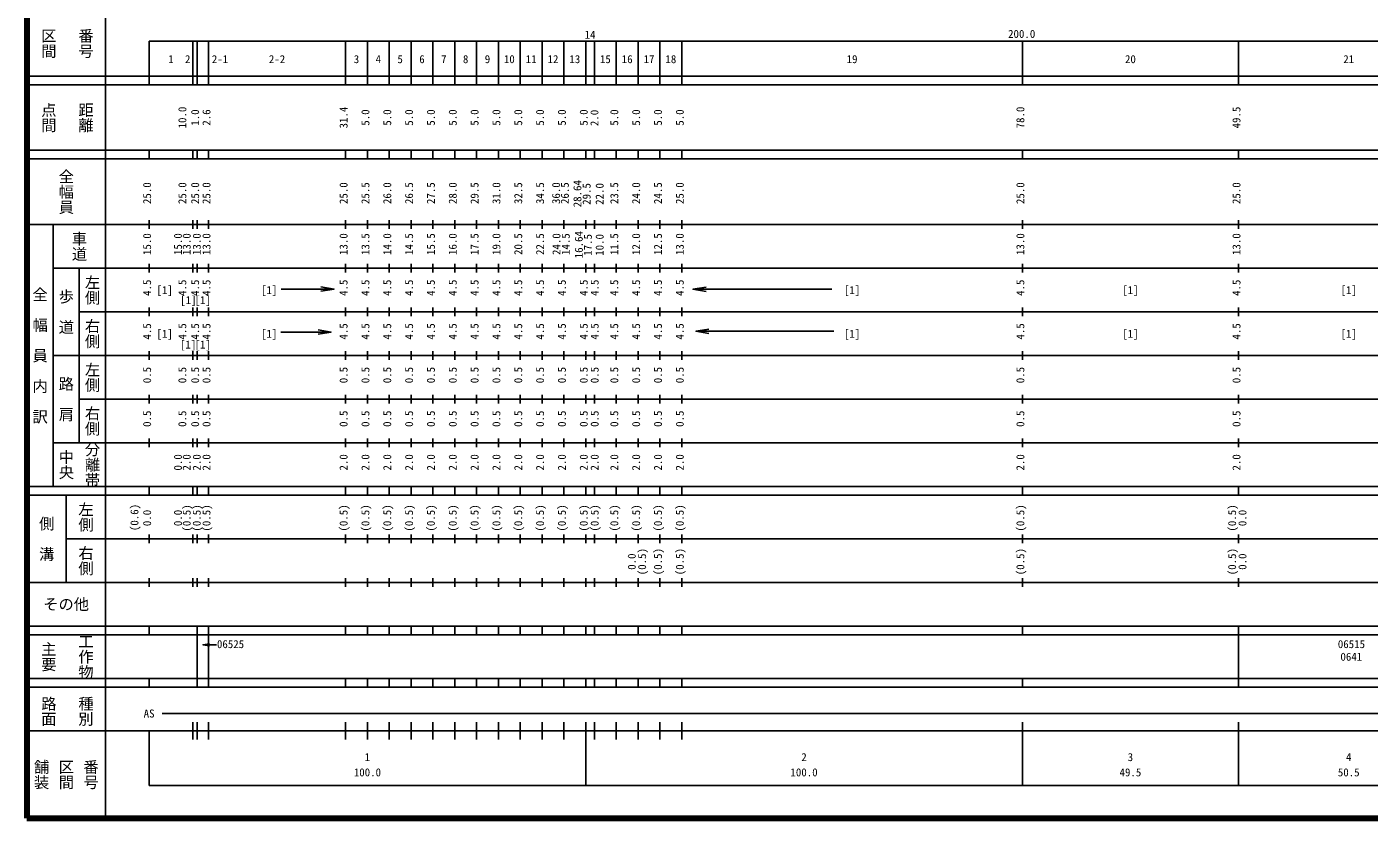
# Model space of a CAD drawing. Units: millimetres on the paper, enlarged 1000 times. Extents: x 40000 to 680000, y 20000 to 380000.
# Drawn here: x 40000 to 347427, y 20000 to 201274 of the extents above; entities that cross this region are included whole.
import ezdxf
from ezdxf.enums import TextEntityAlignment as Align

# ---------------------------------------------------------------- set-up
doc = ezdxf.new("R2010")
doc.units = ezdxf.units.MM
doc.header["$LTSCALE"] = 1000
doc.layers.add('M-TTL', color=2, linetype='Continuous', lineweight=140)
doc.layers.add('M-TTL-BAND', color=7, linetype='Continuous', lineweight=25)
doc.styles.add('@ＭＳ ゴシック', font='')
doc.styles.add('ＭＳ ゴシック', font='')
doc.styles.get('@ＭＳ ゴシック').set_extended_font_data('@MS Gothic')
doc.styles.get('ＭＳ ゴシック').set_extended_font_data('MS Gothic')

# ---------------------------------------------------------------- blocks, each defined once
blk = doc.blocks.new('open_arrow')
at = {"color": 0, "linetype": 'Continuous', "lineweight": -2}
blk.add_lwpolyline([(7.5, 1.25), (0, 0), (7.5, -1.25)], dxfattribs=at)

msp = doc.modelspace()

# ---------------------------------------------------------------- linework, layer by layer
at = {"layer": 'M-TTL'}
for p, q in [((40000, 380000), (40000, 20000)), ((40000, 20000), (680000, 20000))]:
    msp.add_line(p, q, dxfattribs=at)
at = {"layer": 'M-TTL-BAND'}
for p, q in [((58000, 370000), (58000, 20000)), ((68000, 198000), (579000, 198000)), ((68000, 198000), (68000, 188000)), ((78000, 188000), (78000, 198000)), ((79000, 188000), (79000, 198000)), ((81600, 188000), (81600, 198000)), ((113000, 188000), (113000, 198000)), ((118000, 188000), (118000, 198000)), ((123000, 188000), (123000, 198000)), ((128000, 188000), (128000, 198000)), ((133000, 188000), (133000, 198000)), ((138000, 188000), (138000, 198000)), ((143000, 188000), (143000, 198000)), ((148000, 188000), (148000, 198000)), ((153000, 188000), (153000, 198000)), ((158000, 188000), (158000, 198000)), ((163000, 188000), (163000, 198000)), ((168000, 188000), (168000, 198000)), ((170000, 188000), (170000, 198000)), ((175000, 188000), (175000, 198000)), ((180000, 188000), (180000, 198000)), ((185000, 188000), (185000, 198000)), ((190000, 188000), (190000, 198000)), ((268000, 188000), (268000, 198000)), ((317500, 188000), (317500, 198000)), ((40000, 190000), (579000, 190000)), ((40000, 188000), (579000, 188000)), ((40000, 173000), (579000, 173000)), ((68000, 171000), (68000, 173000)), ((78000, 171000), (78000, 173000)), ((79000, 171000), (79000, 173000)), ((81600, 171000), (81600, 173000)), ((113000, 171000), (113000, 173000)), ((118000, 171000), (118000, 173000)), ((123000, 171000), (123000, 173000)), ((128000, 171000), (128000, 173000)), ((133000, 171000), (133000, 173000)), ((138000, 171000), (138000, 173000)), ((143000, 171000), (143000, 173000)), ((148000, 171000), (148000, 173000)), ((153000, 171000), (153000, 173000)), ((158000, 171000), (158000, 173000)), ((163000, 171000), (163000, 173000)), ((168000, 171000), (168000, 173000)), ((170000, 171000), (170000, 173000)), ((175000, 171000), (175000, 173000)), ((180000, 171000), (180000, 173000)), ((185000, 171000), (185000, 173000)), ((190000, 171000), (190000, 173000)), ((268000, 171000), (268000, 173000)), ((317500, 171000), (317500, 173000)), ((40000, 171000), (579000, 171000)), ((68000, 155000), (68000, 157000)), ((78000, 155000), (78000, 157000)), ((79000, 155000), (79000, 157000)), ((81600, 155000), (81600, 157000)), ((113000, 155000), (113000, 157000)), ((118000, 155000), (118000, 157000)), ((123000, 155000), (123000, 157000)), ((128000, 155000), (128000, 157000)), ((133000, 155000), (133000, 157000)), ((138000, 155000), (138000, 157000)), ((143000, 155000), (143000, 157000)), ((148000, 155000), (148000, 157000)), ((153000, 155000), (153000, 157000)), ((158000, 155000), (158000, 157000)), ((163000, 155000), (163000, 157000)), ((168000, 155000), (168000, 157000)), ((170000, 155000), (170000, 157000)), ((175000, 155000), (175000, 157000)), ((180000, 155000), (180000, 157000)), ((185000, 155000), (185000, 157000)), ((190000, 155000), (190000, 157000)), ((268000, 155000), (268000, 157000)), ((317500, 155000), (317500, 157000)), ((40000, 156000), (579000, 156000)), ((46000, 96000), (46000, 156000)), ((46000, 146000), (579000, 146000)), ((52000, 146000), (52000, 106000)), ((68000, 145000), (68000, 147000)), ((78000, 145000), (78000, 147000)), ((79000, 145000), (79000, 147000)), ((81600, 145000), (81600, 147000)), ((113000, 145000), (113000, 147000)), ((118000, 145000), (118000, 147000)), ((123000, 145000), (123000, 147000)), ((128000, 145000), (128000, 147000)), ((133000, 145000), (133000, 147000)), ((138000, 145000), (138000, 147000)), ((143000, 145000), (143000, 147000)), ((148000, 145000), (148000, 147000)), ((153000, 145000), (153000, 147000)), ((158000, 145000), (158000, 147000)), ((163000, 145000), (163000, 147000)), ((168000, 145000), (168000, 147000)), ((170000, 145000), (170000, 147000)), ((175000, 145000), (175000, 147000)), ((180000, 145000), (180000, 147000)), ((185000, 145000), (185000, 147000)), ((190000, 145000), (190000, 147000)), ((268000, 145000), (268000, 147000)), ((317500, 145000), (317500, 147000)), ((110368, 141217), (98252, 141217)), ((192549, 141169), (224368, 141169)), ((52000, 136000), (579000, 136000)), ((68000, 135000), (68000, 137000)), ((78000, 135000), (78000, 137000)), ((79000, 135000), (79000, 137000)), ((81600, 135000), (81600, 137000)), ((113000, 135000), (113000, 137000)), ((118000, 135000), (118000, 137000)), ((123000, 135000), (123000, 137000)), ((128000, 135000), (128000, 137000)), ((133000, 135000), (133000, 137000)), ((138000, 135000), (138000, 137000)), ((143000, 135000), (143000, 137000)), ((148000, 135000), (148000, 137000)), ((153000, 135000), (153000, 137000)), ((158000, 135000), (158000, 137000)), ((163000, 135000), (163000, 137000)), ((168000, 135000), (168000, 137000)), ((170000, 135000), (170000, 137000)), ((175000, 135000), (175000, 137000)), ((180000, 135000), (180000, 137000)), ((185000, 135000), (185000, 137000)), ((190000, 135000), (190000, 137000)), ((268000, 135000), (268000, 137000)), ((317500, 135000), (317500, 137000)), ((109688, 131366), (98139, 131366)), ((193229, 131544), (224821, 131544)), ((68000, 125000), (68000, 127000)), ((78000, 125000), (78000, 127000)), ((79000, 125000), (79000, 127000)), ((81600, 125000), (81600, 127000)), ((113000, 125000), (113000, 127000)), ((118000, 125000), (118000, 127000)), ((123000, 125000), (123000, 127000)), ((128000, 125000), (128000, 127000)), ((133000, 125000), (133000, 127000)), ((138000, 125000), (138000, 127000)), ((143000, 125000), (143000, 127000)), ((148000, 125000), (148000, 127000)), ((153000, 125000), (153000, 127000)), ((158000, 125000), (158000, 127000)), ((163000, 125000), (163000, 127000)), ((168000, 125000), (168000, 127000)), ((170000, 125000), (170000, 127000)), ((175000, 125000), (175000, 127000)), ((180000, 125000), (180000, 127000)), ((185000, 125000), (185000, 127000)), ((190000, 125000), (190000, 127000)), ((268000, 125000), (268000, 127000)), ((317500, 125000), (317500, 127000)), ((46000, 126000), (579000, 126000)), ((68000, 115000), (68000, 117000)), ((78000, 115000), (78000, 117000)), ((79000, 115000), (79000, 117000)), ((81600, 115000), (81600, 117000)), ((113000, 115000), (113000, 117000)), ((118000, 115000), (118000, 117000)), ((123000, 115000), (123000, 117000)), ((128000, 115000), (128000, 117000)), ((133000, 115000), (133000, 117000)), ((138000, 115000), (138000, 117000)), ((143000, 115000), (143000, 117000)), ((148000, 115000), (148000, 117000)), ((153000, 115000), (153000, 117000)), ((158000, 115000), (158000, 117000)), ((163000, 115000), (163000, 117000)), ((168000, 115000), (168000, 117000)), ((170000, 115000), (170000, 117000)), ((175000, 115000), (175000, 117000)), ((180000, 115000), (180000, 117000)), ((185000, 115000), (185000, 117000)), ((190000, 115000), (190000, 117000)), ((268000, 115000), (268000, 117000)), ((317500, 115000), (317500, 117000)), ((52000, 116000), (579000, 116000)), ((46000, 106000), (579000, 106000)), ((68000, 105000), (68000, 107000)), ((78000, 105000), (78000, 107000)), ((79000, 105000), (79000, 107000)), ((81600, 105000), (81600, 107000)), ((113000, 105000), (113000, 107000)), ((118000, 105000), (118000, 107000)), ((123000, 105000), (123000, 107000)), ((128000, 105000), (128000, 107000)), ((133000, 105000), (133000, 107000)), ((138000, 105000), (138000, 107000)), ((143000, 105000), (143000, 107000)), ((148000, 105000), (148000, 107000)), ((153000, 105000), (153000, 107000)), ((158000, 105000), (158000, 107000)), ((163000, 105000), (163000, 107000)), ((168000, 105000), (168000, 107000)), ((170000, 105000), (170000, 107000)), ((175000, 105000), (175000, 107000)), ((180000, 105000), (180000, 107000)), ((185000, 105000), (185000, 107000)), ((190000, 105000), (190000, 107000)), ((268000, 105000), (268000, 107000)), ((317500, 105000), (317500, 107000)), ((40000, 96000), (579000, 96000)), ((68000, 94000), (68000, 96000)), ((78000, 94000), (78000, 96000)), ((79000, 94000), (79000, 96000)), ((81600, 94000), (81600, 96000)), ((113000, 94000), (113000, 96000)), ((118000, 94000), (118000, 96000)), ((123000, 94000), (123000, 96000)), ((128000, 94000), (128000, 96000)), ((133000, 94000), (133000, 96000)), ((138000, 94000), (138000, 96000)), ((143000, 94000), (143000, 96000)), ((148000, 94000), (148000, 96000)), ((153000, 94000), (153000, 96000)), ((158000, 94000), (158000, 96000)), ((163000, 94000), (163000, 96000)), ((168000, 94000), (168000, 96000)), ((170000, 94000), (170000, 96000)), ((175000, 94000), (175000, 96000)), ((180000, 94000), (180000, 96000)), ((185000, 94000), (185000, 96000)), ((190000, 94000), (190000, 96000)), ((268000, 94000), (268000, 96000)), ((317500, 94000), (317500, 96000)), ((40000, 94000), (579000, 94000)), ((49000, 94000), (49000, 74000)), ((49000, 84000), (579000, 84000)), ((68000, 83000), (68000, 85000)), ((78000, 83000), (78000, 85000)), ((79000, 83000), (79000, 85000)), ((81600, 83000), (81600, 85000)), ((113000, 83000), (113000, 85000)), ((118000, 83000), (118000, 85000)), ((123000, 83000), (123000, 85000)), ((128000, 83000), (128000, 85000)), ((133000, 83000), (133000, 85000)), ((138000, 83000), (138000, 85000)), ((143000, 83000), (143000, 85000)), ((148000, 83000), (148000, 85000)), ((153000, 83000), (153000, 85000)), ((158000, 83000), (158000, 85000)), ((163000, 83000), (163000, 85000)), ((168000, 83000), (168000, 85000)), ((170000, 83000), (170000, 85000)), ((175000, 83000), (175000, 85000)), ((180000, 83000), (180000, 85000)), ((185000, 83000), (185000, 85000)), ((190000, 83000), (190000, 85000)), ((268000, 83000), (268000, 85000)), ((317500, 83000), (317500, 85000)), ((40000, 74000), (579000, 74000)), ((68000, 73000), (68000, 75000)), ((78000, 73000), (78000, 75000)), ((79000, 73000), (79000, 75000)), ((81600, 73000), (81600, 75000)), ((113000, 73000), (113000, 75000)), ((118000, 73000), (118000, 75000)), ((123000, 73000), (123000, 75000)), ((128000, 73000), (128000, 75000)), ((133000, 73000), (133000, 75000)), ((138000, 73000), (138000, 75000)), ((143000, 73000), (143000, 75000)), ((148000, 73000), (148000, 75000)), ((153000, 73000), (153000, 75000)), ((158000, 73000), (158000, 75000)), ((163000, 73000), (163000, 75000)), ((168000, 73000), (168000, 75000)), ((170000, 73000), (170000, 75000)), ((175000, 73000), (175000, 75000)), ((180000, 73000), (180000, 75000)), ((185000, 73000), (185000, 75000)), ((190000, 73000), (190000, 75000)), ((268000, 73000), (268000, 75000)), ((317500, 73000), (317500, 75000)), ((40000, 64000), (579000, 64000)), ((40000, 62000), (579000, 62000)), ((68000, 62000), (68000, 64000)), ((79000, 62000), (79000, 64000)), ((79000, 52000), (79000, 62000)), ((79000, 52000), (79000, 62000)), ((81600, 62000), (81600, 64000)), ((81600, 52000), (81600, 62000)), ((81600, 52000), (81600, 62000)), ((113000, 62000), (113000, 64000)), ((118000, 62000), (118000, 64000)), ((123000, 62000), (123000, 64000)), ((128000, 62000), (128000, 64000)), ((133000, 62000), (133000, 64000)), ((138000, 62000), (138000, 64000)), ((143000, 62000), (143000, 64000)), ((148000, 62000), (148000, 64000)), ((153000, 62000), (153000, 64000)), ((158000, 62000), (158000, 64000)), ((163000, 62000), (163000, 64000)), ((168000, 62000), (168000, 64000)), ((170000, 62000), (170000, 64000)), ((175000, 62000), (175000, 64000)), ((180000, 62000), (180000, 64000)), ((185000, 62000), (185000, 64000)), ((190000, 62000), (190000, 64000)), ((268000, 62000), (268000, 64000)), ((317500, 52000), (317500, 64000)), ((80310, 59719), (83430, 59719)), ((40000, 52000), (579000, 52000)), ((40000, 50000), (579000, 50000)), ((68000, 50000), (68000, 52000)), ((79000, 50000), (79000, 52000)), ((81600, 50000), (81600, 52000)), ((113000, 50000), (113000, 52000)), ((118000, 50000), (118000, 52000)), ((123000, 50000), (123000, 52000)), ((128000, 50000), (128000, 52000)), ((133000, 50000), (133000, 52000)), ((138000, 50000), (138000, 52000)), ((143000, 50000), (143000, 52000)), ((148000, 50000), (148000, 52000)), ((153000, 50000), (153000, 52000)), ((158000, 50000), (158000, 52000)), ((163000, 50000), (163000, 52000)), ((168000, 50000), (168000, 52000)), ((170000, 50000), (170000, 52000)), ((175000, 50000), (175000, 52000)), ((180000, 50000), (180000, 52000)), ((185000, 50000), (185000, 52000)), ((190000, 50000), (190000, 52000)), ((268000, 50000), (268000, 52000)), ((317500, 50000), (317500, 52000)), ((71000, 44000), (570400, 44000)), ((40000, 40000), (579000, 40000)), ((68000, 40000), (68000, 27500)), ((78000, 38000), (78000, 42000)), ((79000, 38000), (79000, 42000)), ((81600, 38000), (81600, 42000)), ((113000, 38000), (113000, 42000)), ((118000, 38000), (118000, 42000)), ((123000, 38000), (123000, 42000)), ((128000, 38000), (128000, 42000)), ((133000, 38000), (133000, 42000)), ((138000, 38000), (138000, 42000)), ((143000, 38000), (143000, 42000)), ((148000, 38000), (148000, 42000)), ((153000, 38000), (153000, 42000)), ((158000, 38000), (158000, 42000)), ((163000, 38000), (163000, 42000)), ((168000, 27500), (168000, 42000)), ((170000, 38000), (170000, 42000)), ((175000, 38000), (175000, 42000)), ((180000, 38000), (180000, 42000)), ((185000, 38000), (185000, 42000)), ((190000, 38000), (190000, 42000)), ((268000, 27500), (268000, 42000)), ((317500, 27500), (317500, 42000)), ((68000, 27500), (579000, 27500))]:
    msp.add_line(p, q, dxfattribs=at)

# ---------------------------------------------------------------- block references
at = {"layer": 'M-TTL-BAND', "xscale": 400, "yscale": 400, "rotation": 180}
for p in [(110368, 141217), (109688, 131366)]:
    msp.add_blockref('open_arrow', p, dxfattribs=at)
at = {"layer": 'M-TTL-BAND'}
for p, xscale, yscale in [((192549, 141169), 400, 400), ((193229, 131544), 400, 400), ((80310, 59719), 200, 200)]:
    msp.add_blockref('open_arrow', p, dxfattribs=dict(at, xscale=xscale, yscale=yscale))

# ---------------------------------------------------------------- texts
at = {"layer": 'M-TTL-BAND', "style": '@ＭＳ ゴシック'}
for s, p in [('区間', (45000, 197500)), ('番号', (53500, 197500)), ('点間', (45000, 180500)), ('距離', (53500, 180500)), ('全幅員', (49000, 163500)), ('車道', (52000, 151000)), ('全\u3000幅\u3000員\u3000内\u3000訳', (43000, 126000)), ('左側', (55000, 141000)), ('歩\u3000道', (49000, 136000)), ('右側', (55000, 131000)), ('左側', (55000, 121000)), ('路\u3000肩', (49000, 116000)), ('右側', (55000, 111000)), ('分離帯', (55000, 101000)), ('中央', (49000, 101000)), ('左側', (53500, 89000)), ('側\u3000溝', (44500, 84000)), ('右側', (53500, 79000)), ('工作物', (53500, 57000)), ('主要', (45000, 57000)), ('路面', (45000, 44500)), ('種別', (53500, 44500)), ('舗装', (43333, 30000)), ('区間', (49000, 30000)), ('番号', (54667, 30000))]:
    msp.add_text(s, height=2566, rotation=270, dxfattribs=at).set_placement(p, align=Align.MIDDLE_CENTER)
at = {"layer": 'M-TTL-BAND', "style": 'ＭＳ ゴシック'}
for s, p in [('14', (169000, 198012)), ('200.0', (267844, 198195)), ('1', (73000, 192405)), ('2', (76838, 192405)), ('2-1', (84232, 192405)), ('2-2', (97300, 192405)), ('3', (115500, 192405)), ('4', (120500, 192405)), ('5', (125500, 192405)), ('6', (130500, 192405)), ('7', (135500, 192405)), ('8', (140500, 192405)), ('9', (145500, 192405)), ('10', (150500, 192405)), ('11', (155500, 192405)), ('12', (160500, 192405)), ('13', (165500, 192405)), ('15', (172500, 192405)), ('16', (177500, 192405)), ('17', (182500, 192405)), ('18', (187500, 192405)), ('19', (229000, 192405)), ('20', (292750, 192405)), ('21', (342750, 192405)), ('[1]', (71575, 139500)), ('[1]', (95500, 139500)), ('[1]', (229000, 139500)), ('[1]', (292750, 139500)), ('[1]', (342750, 139500)), ('[1]', (76990, 137204)), ('[1]', (80300, 137204)), ('[1]', (71575, 129500)), ('[1]', (76927, 127023)), ('[1]', (80300, 127023)), ('[1]', (95500, 129500)), ('[1]', (229000, 129500)), ('[1]', (292750, 129500)), ('[1]', (342750, 129500)), ('AS', (68000, 42500)), ('1', (118000, 32523)), ('2', (218000, 32523)), ('3', (292750, 32523)), ('4', (342750, 32523)), ('100.0', (118000, 29033)), ('100.0', (218000, 29033)), ('49.5', (292750, 29033)), ('50.5', (342750, 29033))]:
    msp.add_text(s, height=1833, dxfattribs=at).set_placement(p, align=Align.BOTTOM_CENTER)
for s, p in [('10.0', (77067, 180500)), ('1.0', (80000, 180500)), ('2.6', (82600, 180500)), ('31.4', (114000, 180500)), ('5.0', (119000, 180500)), ('5.0', (124000, 180500)), ('5.0', (129000, 180500)), ('5.0', (134000, 180500)), ('5.0', (139000, 180500)), ('5.0', (144000, 180500)), ('5.0', (149000, 180500)), ('5.0', (154000, 180500)), ('5.0', (159000, 180500)), ('5.0', (164000, 180500)), ('5.0', (169000, 180500)), ('2.0', (171453, 180409)), ('5.0', (176000, 180500)), ('5.0', (181000, 180500)), ('5.0', (186000, 180500)), ('5.0', (191000, 180500)), ('78.0', (269000, 180500)), ('49.5', (318500, 180500)), ('28.64', (167556, 163051)), ('25.0', (69000, 163174)), ('25.0', (77067, 163174)), ('25.0', (80000, 163174)), ('25.0', (82600, 163174)), ('25.0', (114000, 163174)), ('25.5', (119000, 163174)), ('26.0', (124000, 163174)), ('26.5', (129000, 163174)), ('27.5', (134000, 163174)), ('28.0', (139000, 163174)), ('29.5', (144000, 163174)), ('31.0', (149000, 163174)), ('32.5', (154000, 163174)), ('34.5', (159000, 163174)), ('36.0', (162675, 163174)), ('26.5', (164680, 163174)), ('29.5', (169663, 162993)), ('22.0', (172642, 162993)), ('23.5', (176000, 163174)), ('24.0', (181000, 163174)), ('24.5', (186000, 163174)), ('25.0', (191000, 163174)), ('25.0', (269000, 163174)), ('25.0', (318500, 163174)), ('15.0', (69000, 151500)), ('15.0', (76067, 151500)), ('13.0', (78067, 151500)), ('13.0', (80370, 151500)), ('13.0', (82600, 151500)), ('13.0', (114000, 151500)), ('13.5', (119000, 151500)), ('14.0', (124000, 151500)), ('14.5', (129000, 151500)), ('15.5', (134000, 151500)), ('16.0', (139000, 151500)), ('17.5', (144000, 151500)), ('19.0', (149000, 151500)), ('20.5', (154000, 151500)), ('22.5', (159000, 151500)), ('24.0', (162756, 151500)), ('14.5', (164883, 151500)), ('16.64', (167880, 151377)), ('11.5', (176000, 151500)), ('12.0', (181000, 151500)), ('12.5', (186000, 151500)), ('13.0', (191000, 151500)), ('13.0', (269000, 151500)), ('13.0', (318500, 151500)), ('17.5', (169947, 151319)), ('10.0', (172642, 151319)), ('4.5', (69000, 141500)), ('4.5', (77067, 141500)), ('4.5', (80000, 141500)), ('4.5', (82600, 141500)), ('4.5', (114000, 141500)), ('4.5', (119000, 141500)), ('4.5', (124000, 141500)), ('4.5', (129000, 141500)), ('4.5', (134000, 141500)), ('4.5', (139000, 141500)), ('4.5', (144000, 141500)), ('4.5', (149000, 141500)), ('4.5', (154000, 141500)), ('4.5', (159000, 141500)), ('4.5', (164000, 141500)), ('4.5', (169000, 141500)), ('4.5', (171500, 141500)), ('4.5', (176000, 141500)), ('4.5', (181000, 141500)), ('4.5', (186000, 141500)), ('4.5', (191000, 141500)), ('4.5', (269000, 141500)), ('4.5', (318500, 141500)), ('4.5', (69000, 131500)), ('4.5', (77067, 131500)), ('4.5', (80000, 131500)), ('4.5', (82600, 131500)), ('4.5', (114000, 131500)), ('4.5', (119000, 131500)), ('4.5', (124000, 131500)), ('4.5', (129000, 131500)), ('4.5', (134000, 131500)), ('4.5', (139000, 131500)), ('4.5', (144000, 131500)), ('4.5', (149000, 131500)), ('4.5', (154000, 131500)), ('4.5', (159000, 131500)), ('4.5', (164000, 131500)), ('4.5', (169000, 131500)), ('4.5', (171500, 131500)), ('4.5', (176000, 131500)), ('4.5', (181000, 131500)), ('4.5', (186000, 131500)), ('4.5', (191000, 131500)), ('4.5', (269000, 131500)), ('4.5', (318500, 131500)), ('0.5', (69000, 121500)), ('0.5', (77067, 121500)), ('0.5', (80000, 121500)), ('0.5', (82600, 121500)), ('0.5', (114000, 121500)), ('0.5', (119000, 121500)), ('0.5', (124000, 121500)), ('0.5', (129000, 121500)), ('0.5', (134000, 121500)), ('0.5', (139000, 121500)), ('0.5', (144000, 121500)), ('0.5', (149000, 121500)), ('0.5', (154000, 121500)), ('0.5', (159000, 121500)), ('0.5', (164000, 121500)), ('0.5', (169000, 121500)), ('0.5', (171500, 121500)), ('0.5', (176000, 121500)), ('0.5', (181000, 121500)), ('0.5', (186000, 121500)), ('0.5', (191000, 121500)), ('0.5', (269000, 121500)), ('0.5', (318500, 121500)), ('0.5', (69000, 111500)), ('0.5', (77067, 111500)), ('0.5', (80000, 111500)), ('0.5', (82600, 111500)), ('0.5', (114000, 111500)), ('0.5', (119000, 111500)), ('0.5', (124000, 111500)), ('0.5', (129000, 111500)), ('0.5', (134000, 111500)), ('0.5', (139000, 111500)), ('0.5', (144000, 111500)), ('0.5', (149000, 111500)), ('0.5', (154000, 111500)), ('0.5', (159000, 111500)), ('0.5', (164000, 111500)), ('0.5', (169000, 111500)), ('0.5', (171500, 111500)), ('0.5', (176000, 111500)), ('0.5', (181000, 111500)), ('0.5', (186000, 111500)), ('0.5', (191000, 111500)), ('0.5', (269000, 111500)), ('0.5', (318500, 111500)), ('0.0', (76067, 101500)), ('2.0', (78067, 101500)), ('2.0', (80370, 101500)), ('2.0', (82600, 101500)), ('2.0', (114000, 101500)), ('2.0', (119000, 101500)), ('2.0', (124000, 101500)), ('2.0', (129000, 101500)), ('2.0', (134000, 101500)), ('2.0', (139000, 101500)), ('2.0', (144000, 101500)), ('2.0', (149000, 101500)), ('2.0', (154000, 101500)), ('2.0', (159000, 101500)), ('2.0', (164000, 101500)), ('2.0', (169000, 101500)), ('2.0', (171500, 101500)), ('2.0', (176000, 101500)), ('2.0', (181000, 101500)), ('2.0', (186000, 101500)), ('2.0', (191000, 101500)), ('2.0', (269000, 101500)), ('2.0', (318500, 101500)), ('(0.6)', (66103, 88877)), ('0.0', (69000, 88764)), ('0.0', (76067, 88764)), ('(0.5)', (78067, 88764)), ('(0.5)', (80370, 88764)), ('(0.5)', (82600, 88764)), ('(0.5)', (114000, 88764)), ('(0.5)', (119000, 88764)), ('(0.5)', (124000, 88764)), ('(0.5)', (129000, 88764)), ('(0.5)', (134000, 88764)), ('(0.5)', (139000, 88764)), ('(0.5)', (144000, 88764)), ('(0.5)', (149000, 88764)), ('(0.5)', (154000, 88764)), ('(0.5)', (159000, 88764)), ('(0.5)', (164000, 88764)), ('(0.5)', (169000, 88764)), ('(0.5)', (171500, 88764)), ('(0.5)', (176000, 88764)), ('(0.5)', (181000, 88764)), ('(0.5)', (186000, 88764)), ('(0.5)', (191000, 88764)), ('(0.5)', (269000, 88764)), ('(0.5)', (317500, 88764)), ('0.0', (319870, 88764)), ('0.0', (180000, 78764)), ('(0.5)', (182370, 78764)), ('(0.5)', (186000, 78764)), ('(0.5)', (191000, 78764)), ('(0.5)', (269000, 78764)), ('(0.5)', (317500, 78764)), ('0.0', (319870, 78764))]:
    msp.add_text(s, height=1833, rotation=90, dxfattribs=at).set_placement(p, align=Align.BOTTOM_CENTER)
msp.add_text('その他', height=2566, dxfattribs=at).set_placement((49000, 69000), align=Align.MIDDLE_CENTER)
for s, p in [('06525', (83536, 58405)), ('06515', (340250, 58405)), ('0641', (340850, 55514))]:
    msp.add_text(s, height=1833, dxfattribs=at).set_placement(p, align=Align.BOTTOM_LEFT)

doc.saveas('drawing.dxf')
